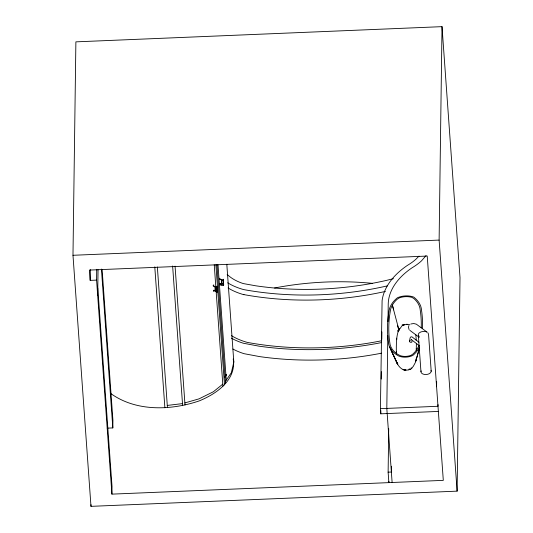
<?xml version="1.0" encoding="UTF-8"?>
<svg xmlns="http://www.w3.org/2000/svg" width="533" height="533" viewBox="0 0 533 533"><rect width="100%" height="100%" fill="white"/><g stroke="black" fill="none" stroke-linecap="round" stroke-linejoin="round"><path stroke-width="0.8" d="M72.981 255.287L75.886 41.854L442.017 26.65L460.019 277.713L457.114 491.146L90.983 506.35L72.981 255.287L439.119 240.083L442.017 26.65M96.726 269.325L96.58 280.111L90.184 280.378L90.33 269.591M90.983 506.35L91.003 504.691M97.686 295.542L98.039 269.765M90.184 280.378L89.444 270.084L427.226 256.06L443.303 480.366L111.923 494.131L112.023 486.502L97.792 287.92M107.226 428.152L112.823 427.919L112.923 420.297L102.129 269.698M438.359 411.429L380.782 413.821L380.415 408.671L382.094 300.719A94.174 55.885 -4.1 0 1 406.999 265.667L409.237 264.255A55.652 33.026 -4.1 0 0 416.24 258.931L419.011 256.1M380.782 413.821L380.829 410.51M381.255 379.07L381.361 371.628M381.795 339.361L381.901 331.919M387.804 335.65L386.811 408.411L392.121 482.492M387.991 321.599L388.231 304.236A87.765 52.081 -4.1 0 1 411.689 268.046L413.728 266.76A62.061 36.83 -4.1 0 0 421.53 260.83L426.04 255.607M388.89 481.339L388.87 482.625L388.124 472.171L388.717 428.665M391.455 466.248L391.375 472.038L388.124 472.171M416.313 349.355L416.306 348.375M436.587 386.731L436.66 381.741M438.013 404.62L437.993 406.279L380.415 408.671M397.598 325.583L398.817 330.287L398.358 329.927L398.911 330.027M398.484 330.174L398.497 329.747M416.253 350.614L416.393 343.958M416.273 358.329L416.233 358.622A37.803 22.433 -4.1 0 1 415.334 362.533L413.341 366.271L411.183 368.869L408.305 370.009L404.873 370.095L405.713 369.815M398.811 330.16L398.351 329.914M396.465 354.325L396.325 351.773M213.893 285.461C214.066 283.856 212.354 286.288 213.573 285.994M214.273 290.738C214.446 289.133 212.734 291.564 213.946 291.271M411.716 340.92A1.199 0.839 12.3 0 1 411.909 341.127L412.002 341.82A1.319 0.926 12.3 0 1 411.403 342.299L410.457 342.286A1.199 0.839 12.3 0 1 409.724 341.786C409.717 340.587 409.63 335.777 411.989 336.896L418.958 342.266M409.577 341.327L409.63 341.1A1.319 0.926 12.3 0 1 410.23 340.62M226.811 264.241L233.82 362.06L231.342 372.727L225.319 381.475M415.667 361.567L419.491 347.989M415.927 360.588L419.251 348.982M397.631 363.786L397.511 364.119C399.257 367.09 402.029 370.075 405.713 370.188M220.136 284.369C219.369 285.628 219.976 282.49 220.229 283.889M408.864 325.616L408.491 327.349L409.104 329.614M216.791 287.034L216.724 286.141L216.165 287.06L216.791 287.034L217.058 291.431M219.882 284.242L219.849 283.769L223.387 284.495L222.887 279.772L223.387 279.192L223.107 280.145L219.543 279.432L219.696 278.686L219.729 279.159M224.573 376.978L226.358 374.386M224.679 377.437L226.432 374.892M110.797 393.547C136.055 411.716 170.813 410.55 199.222 400.903C215.259 394.313 233.987 381.921 233.654 362.613M406.639 324.43L406.972 324.097M404.327 324.79L406.799 324.424M222.787 384.133L213.36 391.762L199.076 398.844L184.864 402.928M399.164 329.774C396.166 333.898 396.206 346.323 396.392 353.459M402.122 324.99L404.187 324.844L402.228 325.616L398.937 329.934L392.368 305.089L393.627 309.86M409.484 369.049L408.884 369.256L410.623 369.182M410.883 323.977L413.728 323.531L416.333 324.164L427.073 332.139A5.123 3.045 -4.1 0 0 423.462 331.393L420.897 331.912L419.011 333.105A5.123 3.045 -4.1 0 0 418.971 336.15L419.045 337.182L409.83 330.34M393.447 278.659L386.492 280.385A217.717 129.193 -4.1 0 1 255.847 285.815L243.288 283.576A47.743 28.329 -4.1 0 1 227.158 274.368M403.834 369.869L405.333 369.582M402.502 325.09L404.141 324.857M398.824 328.694L399.77 328.561M167.275 405.433L182.493 403.608M406.739 324.424L409.91 324.764M219.829 284.722C224.48 287.673 225.539 282.617 220.042 283.496L220.076 283.969M404.873 370.095L405.26 370.149M411.043 368.023L411.856 368.143M219.509 278.966L220.682 279.205M403.081 369.616L405.946 370.208M411.683 339.688L411.083 339.414L419.251 345.704M397.651 330.873L398.244 331.393M223.36 285.455L223.267 279.885M427.872 332.739L428.539 334.231L431.197 371.274M397.871 330.687L398.278 331.319M422.496 328.475A277.993 164.97 -4.1 0 0 421.856 312.638L421.503 310.019A41.414 24.578 -4.1 0 0 413.748 297.088A14.304 8.488 -4.1 0 0 407.052 295.882L405.606 295.902A14.304 8.488 -4.1 0 0 397.431 297.767A40.135 23.818 -4.1 0 0 388.997 311.365L388.57 314.024A278.726 165.397 -4.1 0 0 387.504 327.282L387.511 329.954A279.026 165.576 -4.1 0 0 388.224 340.514L388.577 343.139A34.352 20.387 -4.1 0 0 389.643 347.083L391.075 349.575A34.352 20.387 -4.1 0 0 398.557 355.924A11.42 6.776 -4.1 0 0 404.44 357.163L405.733 357.15A11.42 6.776 -4.1 0 0 412.955 355.331A41.414 24.578 -4.1 0 0 419.631 346.91M390.289 348.342L397.651 364.385L390.682 348.962M389.643 347.083L397.511 364.119L396.459 361.507M233.194 359.049L233.82 362.06M415.773 334.704L415.987 336.689A255.587 151.672 -4.1 0 1 416.28 340.654M439.119 240.083L457.114 491.146M420.957 371.701L418.378 335.683A5.123 3.045 -4.1 0 0 419.045 337.182M221.655 281.69L221.808 283.856M221.275 279.325L221.655 284.602M218.01 264.861L226.265 380.089M216.944 264.581L225.466 383.533M215.898 264.728L224.513 384.913M214.233 264.754L215.778 286.314M216.191 292.111L222.934 386.192M215.285 287.187L215.539 290.798L214.026 290.165L213.766 290.878L213.726 290.405L216.758 291.671L216.445 287.334L213.42 286.068L213.387 285.601M214.932 286.701L215.279 291.511M175.057 266.147L185.011 404.987M172.625 265.994L182.639 405.666M157.355 266.993L167.422 407.492M154.783 266.886L164.884 407.792M101.43 269.052L112.823 427.919M96.58 280.111L111.923 494.131M396.345 352.173L396.465 354.318M397.731 363.519L397.751 364.219M396.672 338.175L396.712 339.714M232.848 349.002A62.061 36.83 -4.1 0 0 244.061 353.685L259.658 356.604A223.227 132.47 -4.1 0 0 381.608 353.172M231.382 338.155A62.061 36.83 -4.1 0 0 243.308 343.232L258.905 346.15A223.227 132.47 -4.1 0 0 381.668 342.559M387.458 285.848A220.282 130.718 -4.1 0 1 243.574 289.572A59.116 35.078 -4.1 0 1 227.704 282.816M385.452 291.424A220.282 130.718 -4.1 0 1 243.934 294.616M431.03 370.495A5.123 3.045 -4.1 0 1 426.034 374.532A5.123 3.045 -4.1 0 1 421.143 370.901M381.735 340.734A220.282 130.718 -4.1 0 1 247.359 342.413A59.116 35.078 -4.1 0 1 231.495 335.657M274.535 288.007A204.872 121.577 -4.1 0 1 372.487 283.356M243.941 294.716A59.116 35.078 -4.1 0 1 228.071 287.96M418.911 345.524A40.135 23.818 -4.1 0 1 413.142 353.839L411.216 355.211A10.134 6.016 -4.1 0 1 405.746 356.39L404.594 356.397A10.134 6.016 -4.1 0 1 400.303 355.664L397.971 354.465A33.073 19.628 -4.1 0 1 390.056 344.318L389.496 340.4A277.74 164.817 -4.1 0 1 388.784 327.249L388.79 327.235A277.52 164.684 -4.1 0 1 389.843 314.03L390.462 310.086A38.856 23.059 -4.1 0 1 397.178 299.26L399.277 297.9A13.019 7.728 -4.1 0 1 405.6 296.661L406.912 296.648A13.019 7.728 -4.1 0 1 411.896 297.374L413.894 298.567A40.135 23.818 -4.1 0 1 420.077 308.867L420.584 312.751A276.714 164.211 -4.1 0 1 421.243 327.855M216.551 292.197C217.337 293.623 217.451 289.959 216.551 292.197M219.369 278.886C219.623 280.671 220.109 276.847 219.369 278.886M398.871 329.974L398.804 329.92M399.324 329.374L398.784 329.028L399.324 329.374"/></g></svg>
